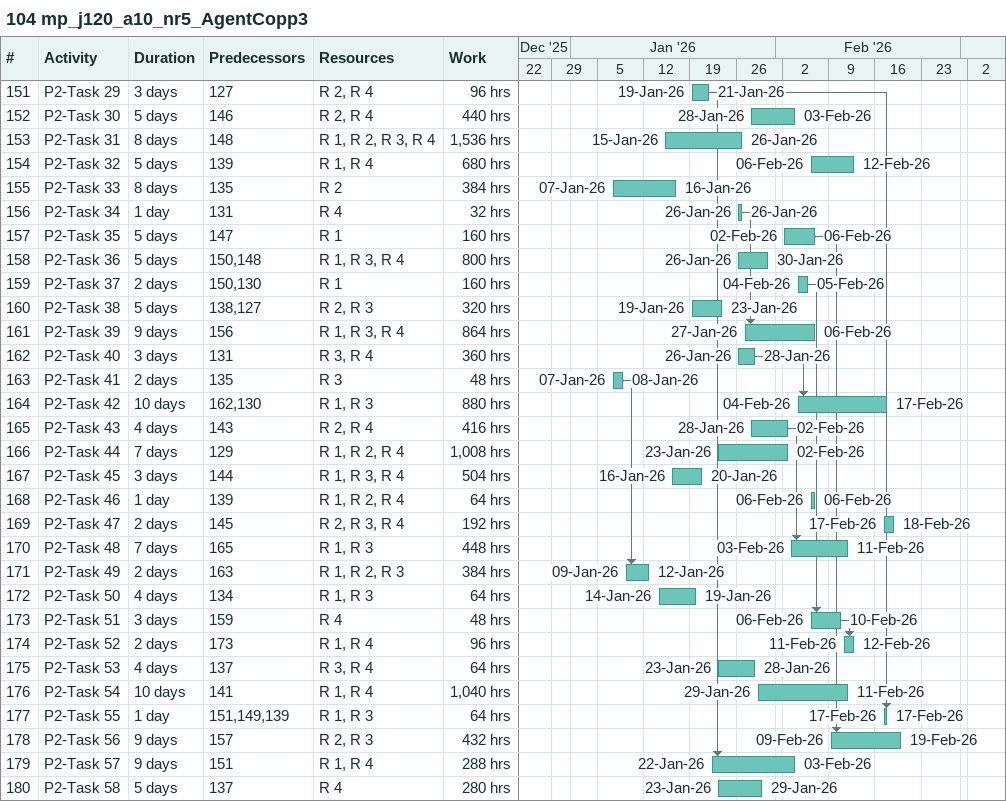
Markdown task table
104 mp_j120_a10_nr5_AgentCopp3

| ID | Task | Duration | Start | Finish | Predecessors | Resources | Work (h) |
|---|---|---|---|---|---|---|---|
| 151 | P2-Task 29 | 3d | 2026-01-19 | 2026-01-21 | 127 | R 2, R 4 | 96 |
| 152 | P2-Task 30 | 5d | 2026-01-28 | 2026-02-03 | 146 | R 2, R 4 | 440 |
| 153 | P2-Task 31 | 8d | 2026-01-15 | 2026-01-26 | 148 | R 1, R 2, R 3, R 4 | 1536 |
| 154 | P2-Task 32 | 5d | 2026-02-06 | 2026-02-12 | 139 | R 1, R 4 | 680 |
| 155 | P2-Task 33 | 8d | 2026-01-07 | 2026-01-16 | 135 | R 2 | 384 |
| 156 | P2-Task 34 | 1d | 2026-01-26 | 2026-01-26 | 131 | R 4 | 32 |
| 157 | P2-Task 35 | 5d | 2026-02-02 | 2026-02-06 | 147 | R 1 | 160 |
| 158 | P2-Task 36 | 5d | 2026-01-26 | 2026-01-30 | 150, 148 | R 1, R 3, R 4 | 800 |
| 159 | P2-Task 37 | 2d | 2026-02-04 | 2026-02-05 | 150, 130 | R 1 | 160 |
| 160 | P2-Task 38 | 5d | 2026-01-19 | 2026-01-23 | 138, 127 | R 2, R 3 | 320 |
| 161 | P2-Task 39 | 9d | 2026-01-27 | 2026-02-06 | 156 | R 1, R 3, R 4 | 864 |
| 162 | P2-Task 40 | 3d | 2026-01-26 | 2026-01-28 | 131 | R 3, R 4 | 360 |
| 163 | P2-Task 41 | 2d | 2026-01-07 | 2026-01-08 | 135 | R 3 | 48 |
| 164 | P2-Task 42 | 10d | 2026-02-04 | 2026-02-17 | 162, 130 | R 1, R 3 | 880 |
| 165 | P2-Task 43 | 4d | 2026-01-28 | 2026-02-02 | 143 | R 2, R 4 | 416 |
| 166 | P2-Task 44 | 7d | 2026-01-23 | 2026-02-02 | 129 | R 1, R 2, R 4 | 1008 |
| 167 | P2-Task 45 | 3d | 2026-01-16 | 2026-01-20 | 144 | R 1, R 3, R 4 | 504 |
| 168 | P2-Task 46 | 1d | 2026-02-06 | 2026-02-06 | 139 | R 1, R 2, R 4 | 64 |
| 169 | P2-Task 47 | 2d | 2026-02-17 | 2026-02-18 | 145 | R 2, R 3, R 4 | 192 |
| 170 | P2-Task 48 | 7d | 2026-02-03 | 2026-02-11 | 165 | R 1, R 3 | 448 |
| 171 | P2-Task 49 | 2d | 2026-01-09 | 2026-01-12 | 163 | R 1, R 2, R 3 | 384 |
| 172 | P2-Task 50 | 4d | 2026-01-14 | 2026-01-19 | 134 | R 1, R 3 | 64 |
| 173 | P2-Task 51 | 3d | 2026-02-06 | 2026-02-10 | 159 | R 4 | 48 |
| 174 | P2-Task 52 | 2d | 2026-02-11 | 2026-02-12 | 173 | R 1, R 4 | 96 |
| 175 | P2-Task 53 | 4d | 2026-01-23 | 2026-01-28 | 137 | R 3, R 4 | 64 |
| 176 | P2-Task 54 | 10d | 2026-01-29 | 2026-02-11 | 141 | R 1, R 4 | 1040 |
| 177 | P2-Task 55 | 1d | 2026-02-17 | 2026-02-17 | 151, 149, 139 | R 1, R 3 | 64 |
| 178 | P2-Task 56 | 9d | 2026-02-09 | 2026-02-19 | 157 | R 2, R 3 | 432 |
| 179 | P2-Task 57 | 9d | 2026-01-22 | 2026-02-03 | 151 | R 1, R 4 | 288 |
| 180 | P2-Task 58 | 5d | 2026-01-23 | 2026-01-29 | 137 | R 4 | 280 |
